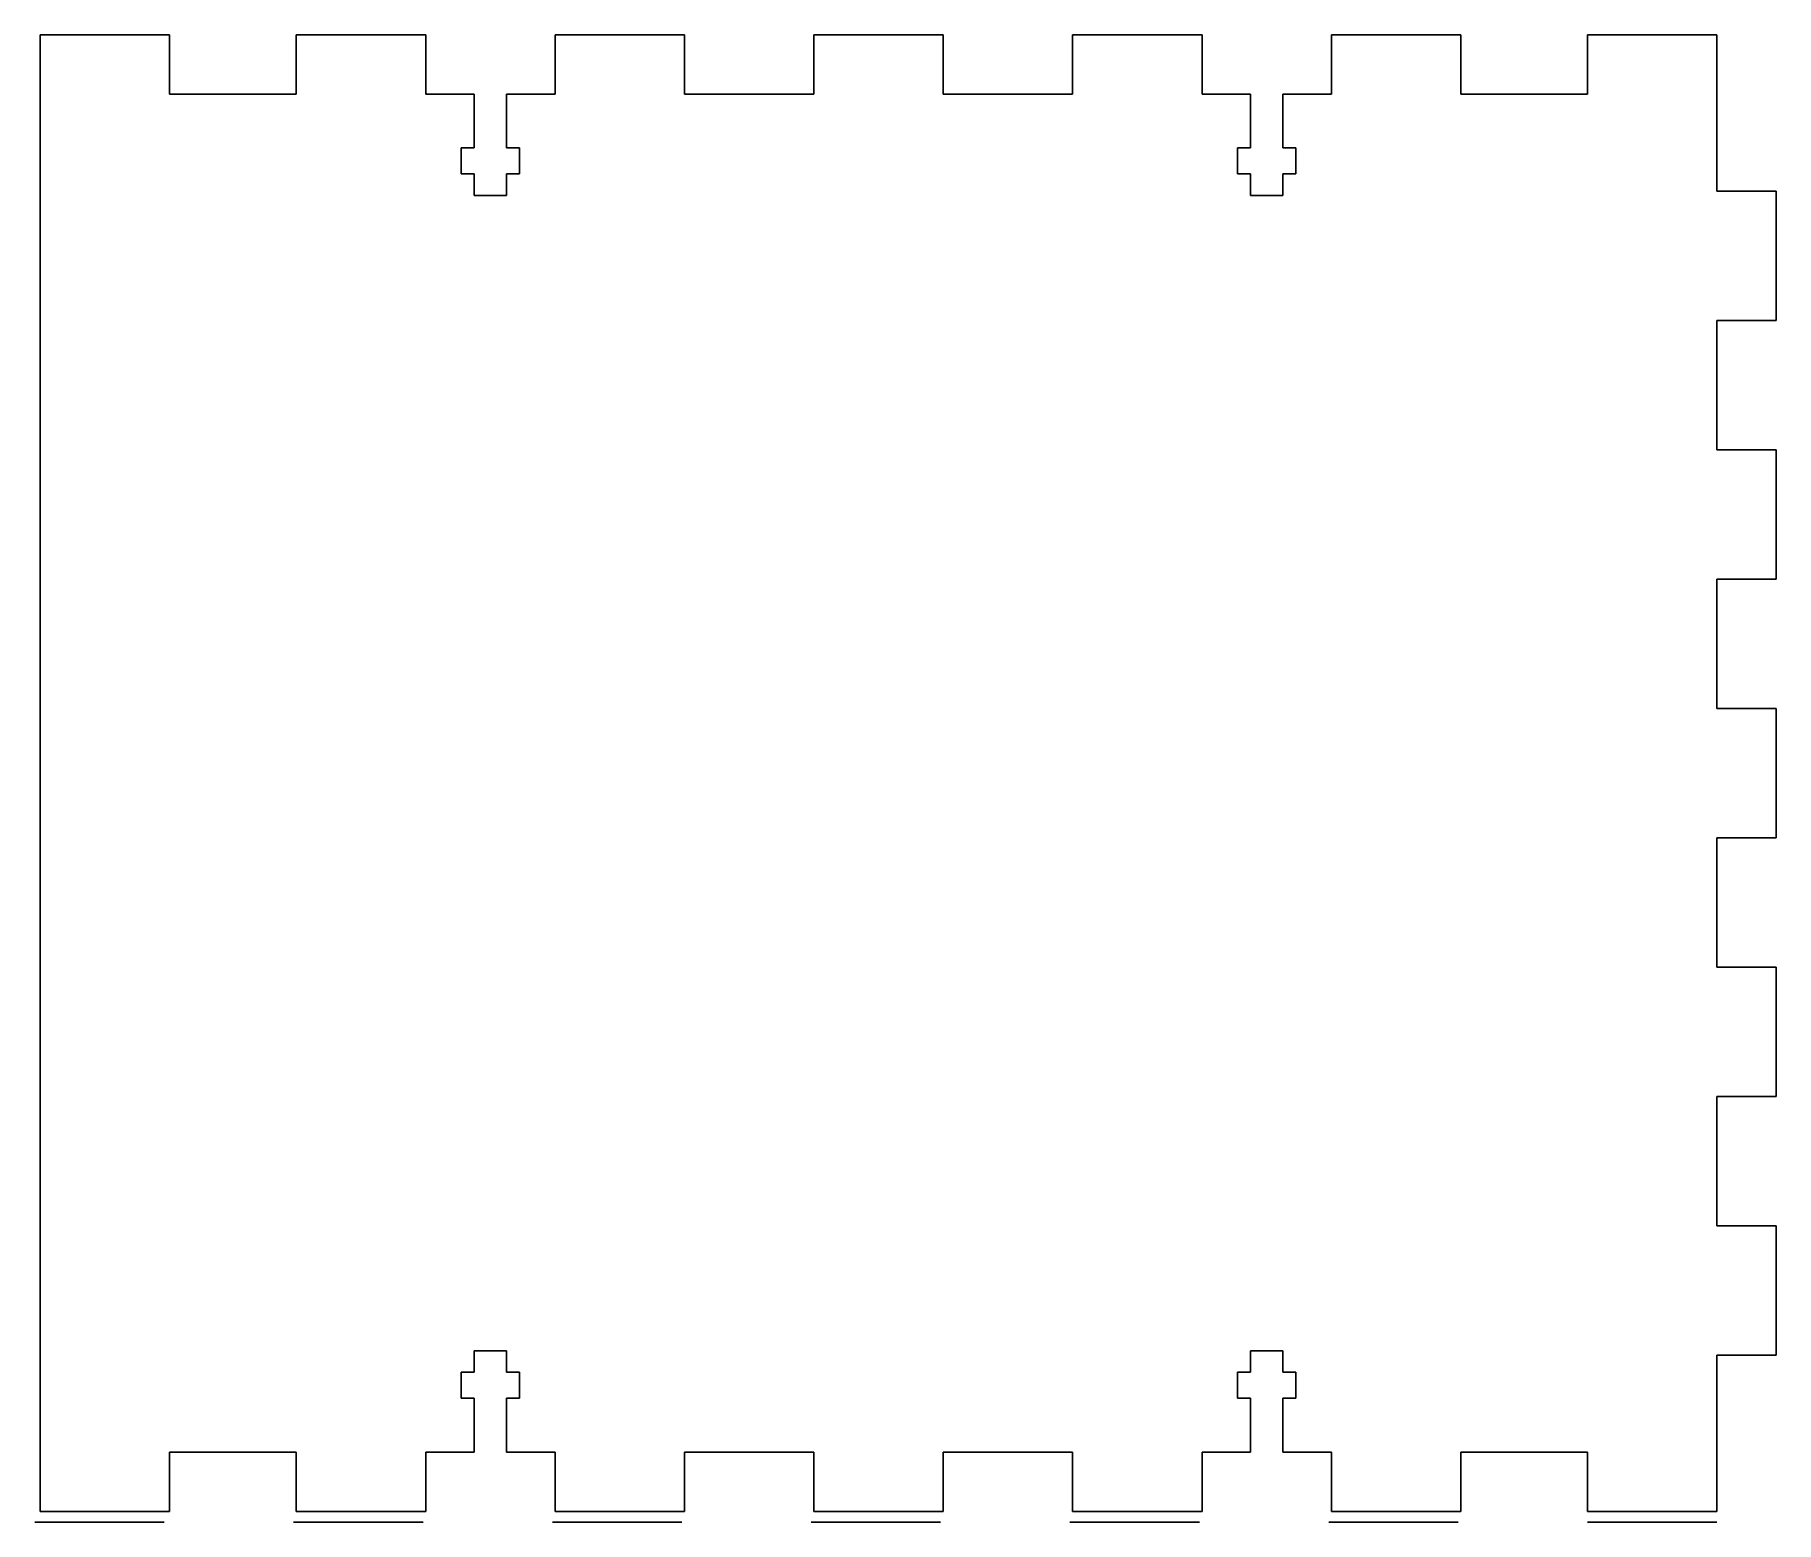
# Model space of a CAD drawing. Header units: millimetres. Extents: x 5894 to 6056, y -1311 to -1173.
import ezdxf

# ---------------------------------------------------------------- set-up
doc = ezdxf.new("R2010")
doc.units = ezdxf.units.MM
doc.header["$MEASUREMENT"] = 0
doc.layers.add('DEFAULT', color=18, linetype='CONTINUOUS')

msp = doc.modelspace()

# ---------------------------------------------------------------- linework, layer by layer
at = {"layer": 'DEFAULT'}
for p, q in [((5906.52, -1173.19), (5894.52, -1173.19)), ((5894.52, -1173.19), (5894.52, -1178.69)), ((5906.52, -1178.69), (5906.52, -1173.19)), ((5930.27, -1173.19), (5918.27, -1173.19)), ((5918.27, -1173.19), (5918.27, -1178.69)), ((5930.27, -1178.69), (5930.27, -1173.19)), ((5954.27, -1173.19), (5942.27, -1173.19)), ((5942.27, -1173.19), (5942.27, -1178.69)), ((5954.27, -1178.69), (5954.27, -1173.19)), ((5978.27, -1173.19), (5966.27, -1173.19)), ((5966.27, -1173.19), (5966.27, -1178.69)), ((5978.27, -1178.69), (5978.27, -1173.19)), ((6002.27, -1173.19), (5990.27, -1173.19)), ((5990.27, -1173.19), (5990.27, -1178.69)), ((6002.27, -1178.69), (6002.27, -1173.19)), ((6026.27, -1173.19), (6014.27, -1173.19)), ((6014.27, -1173.19), (6014.27, -1178.69)), ((6026.27, -1178.69), (6026.27, -1173.19)), ((6050.02, -1173.19), (6038.02, -1173.19)), ((6038.02, -1173.19), (6038.02, -1178.69)), ((6050.02, -1178.69), (6050.02, -1173.19)), ((5894.52, -1178.69), (5894.52, -1304.69)), ((5918.27, -1178.69), (5906.52, -1178.69)), ((5934.77, -1178.69), (5930.27, -1178.69)), ((5934.77, -1183.69), (5934.77, -1178.69)), ((5942.27, -1178.69), (5937.77, -1178.69)), ((5937.77, -1178.69), (5937.77, -1183.69)), ((5966.27, -1178.69), (5954.27, -1178.69)), ((5990.27, -1178.69), (5978.27, -1178.69)), ((6006.77, -1178.69), (6002.27, -1178.69)), ((6006.77, -1183.69), (6006.77, -1178.69)), ((6014.27, -1178.69), (6009.77, -1178.69)), ((6009.77, -1178.69), (6009.77, -1183.69)), ((6038.02, -1178.69), (6026.27, -1178.69)), ((6050.02, -1187.69), (6050.02, -1178.69)), ((5933.57, -1186.09), (5933.57, -1183.69)), ((5933.57, -1183.69), (5934.77, -1183.69)), ((5937.77, -1183.69), (5938.97, -1183.69)), ((5938.97, -1183.69), (5938.97, -1186.09)), ((6005.57, -1186.09), (6005.57, -1183.69)), ((6005.57, -1183.69), (6006.77, -1183.69)), ((6009.77, -1183.69), (6010.97, -1183.69)), ((6010.97, -1183.69), (6010.97, -1186.09)), ((5934.77, -1186.09), (5933.57, -1186.09)), ((5934.77, -1188.09), (5934.77, -1186.09)), ((5938.97, -1186.09), (5937.77, -1186.09)), ((5937.77, -1186.09), (5937.77, -1188.09)), ((6006.77, -1186.09), (6005.57, -1186.09)), ((6006.77, -1188.09), (6006.77, -1186.09)), ((6010.97, -1186.09), (6009.77, -1186.09)), ((6009.77, -1186.09), (6009.77, -1188.09)), ((5937.77, -1188.09), (5934.77, -1188.09)), ((6009.77, -1188.09), (6006.77, -1188.09)), ((6055.52, -1187.69), (6050.02, -1187.69)), ((6055.52, -1199.69), (6055.52, -1187.69)), ((6050.02, -1211.69), (6050.02, -1199.69)), ((6050.02, -1199.69), (6055.52, -1199.69)), ((6055.52, -1211.69), (6050.02, -1211.69)), ((6055.52, -1223.69), (6055.52, -1211.69)), ((6050.02, -1235.69), (6050.02, -1223.69)), ((6050.02, -1223.69), (6055.52, -1223.69)), ((6055.52, -1235.69), (6050.02, -1235.69)), ((6055.52, -1247.69), (6055.52, -1235.69)), ((6050.02, -1259.69), (6050.02, -1247.69)), ((6050.02, -1247.69), (6055.52, -1247.69)), ((6055.52, -1259.69), (6050.02, -1259.69)), ((6055.52, -1271.69), (6055.52, -1259.69)), ((6050.02, -1283.69), (6050.02, -1271.69)), ((6050.02, -1271.69), (6055.52, -1271.69)), ((6055.52, -1283.69), (6050.02, -1283.69)), ((6055.52, -1295.69), (6055.52, -1283.69)), ((5934.77, -1297.29), (5934.77, -1295.29)), ((5934.77, -1295.29), (5937.77, -1295.29)), ((5937.77, -1295.29), (5937.77, -1297.29)), ((6006.77, -1297.29), (6006.77, -1295.29)), ((6006.77, -1295.29), (6009.77, -1295.29)), ((6009.77, -1295.29), (6009.77, -1297.29)), ((6050.02, -1304.69), (6050.02, -1295.69)), ((6050.02, -1295.69), (6055.52, -1295.69)), ((5933.57, -1299.69), (5933.57, -1297.29)), ((5933.57, -1297.29), (5934.77, -1297.29)), ((5937.77, -1297.29), (5938.97, -1297.29)), ((5938.97, -1297.29), (5938.97, -1299.69)), ((6005.57, -1299.69), (6005.57, -1297.29)), ((6005.57, -1297.29), (6006.77, -1297.29)), ((6009.77, -1297.29), (6010.97, -1297.29)), ((6010.97, -1297.29), (6010.97, -1299.69)), ((5934.77, -1299.69), (5933.57, -1299.69)), ((5934.77, -1304.69), (5934.77, -1299.69)), ((5938.97, -1299.69), (5937.77, -1299.69)), ((5937.77, -1299.69), (5937.77, -1304.69)), ((6006.77, -1299.69), (6005.57, -1299.69)), ((6006.77, -1304.69), (6006.77, -1299.69)), ((6010.97, -1299.69), (6009.77, -1299.69)), ((6009.77, -1299.69), (6009.77, -1304.69)), ((5894.52, -1304.69), (5894.52, -1310.19)), ((5906.52, -1310.19), (5906.52, -1304.69)), ((5906.52, -1304.69), (5918.27, -1304.69)), ((5918.27, -1304.69), (5918.27, -1310.19)), ((5930.27, -1310.19), (5930.27, -1304.69)), ((5930.27, -1304.69), (5934.77, -1304.69)), ((5937.77, -1304.69), (5942.27, -1304.69)), ((5942.27, -1304.69), (5942.27, -1310.19)), ((5954.27, -1310.19), (5954.27, -1304.69)), ((5954.27, -1304.69), (5966.27, -1304.69)), ((5966.27, -1304.69), (5966.27, -1310.19)), ((5978.27, -1310.19), (5978.27, -1304.69)), ((5978.27, -1304.69), (5990.27, -1304.69)), ((5990.27, -1304.69), (5990.27, -1310.19)), ((6002.27, -1310.19), (6002.27, -1304.69)), ((6002.27, -1304.69), (6006.77, -1304.69)), ((6009.77, -1304.69), (6014.27, -1304.69)), ((6014.27, -1304.69), (6014.27, -1310.19)), ((6026.27, -1310.19), (6026.27, -1304.69)), ((6026.27, -1304.69), (6038.02, -1304.69)), ((6038.02, -1304.69), (6038.02, -1310.19)), ((6050.02, -1310.19), (6050.02, -1304.69)), ((5894.02, -1311.19), (5906.02, -1311.19)), ((5894.52, -1310.19), (5906.52, -1310.19)), ((5918.02, -1311.19), (5930.02, -1311.19)), ((5918.27, -1310.19), (5930.27, -1310.19)), ((5942.02, -1311.19), (5954.02, -1311.19)), ((5942.27, -1310.19), (5954.27, -1310.19)), ((5966.02, -1311.19), (5978.02, -1311.19)), ((5966.27, -1310.19), (5978.27, -1310.19)), ((5990.02, -1311.19), (6002.02, -1311.19)), ((5990.27, -1310.19), (6002.27, -1310.19)), ((6014.02, -1311.19), (6026.02, -1311.19)), ((6014.27, -1310.19), (6026.27, -1310.19)), ((6038.02, -1310.19), (6050.02, -1310.19)), ((6038.02, -1311.19), (6050.02, -1311.19))]:
    msp.add_line(p, q, dxfattribs=at)

doc.saveas('drawing.dxf')
